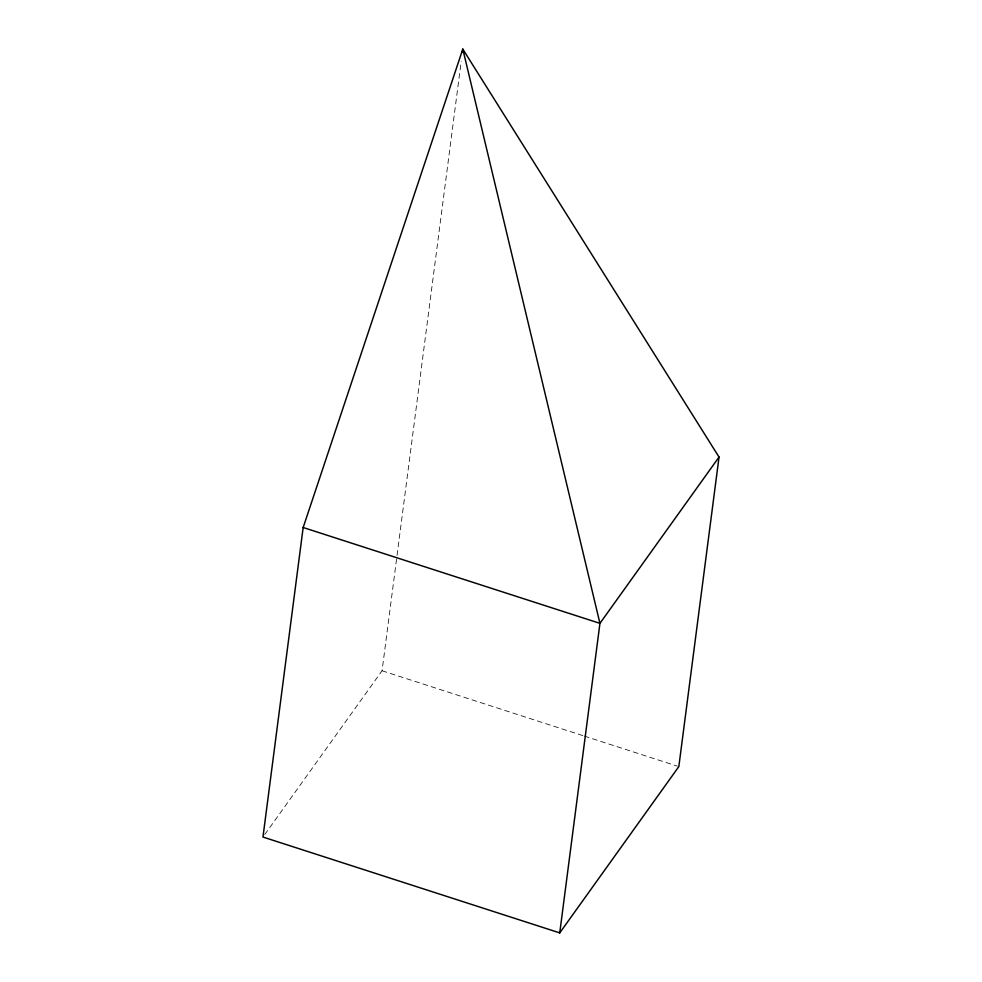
<?xml version="1.0" encoding="UTF-8"?>
<svg xmlns="http://www.w3.org/2000/svg" width="982" height="982" viewBox="0 0 982 982"><rect width="100%" height="100%" fill="white"/><g stroke="black" fill="none" stroke-linecap="round" stroke-linejoin="round"><path stroke-width="0.74" stroke-dasharray="4.91 3.68" d="M264.747 834.565L382.059 670.767L461.221 61.265M382.059 670.767L582.817 735.604M584.265 736.07L677.371 766.144"/><path stroke-width="1.47" d="M303.168 527.506L262.967 837.045L559.74 932.9L678.832 766.611L719.033 457.072L462.804 49.1L303.168 527.506L599.941 623.361L719.033 457.072M462.412 52.144L462.804 49.1L599.941 623.361L559.74 932.9"/></g></svg>
